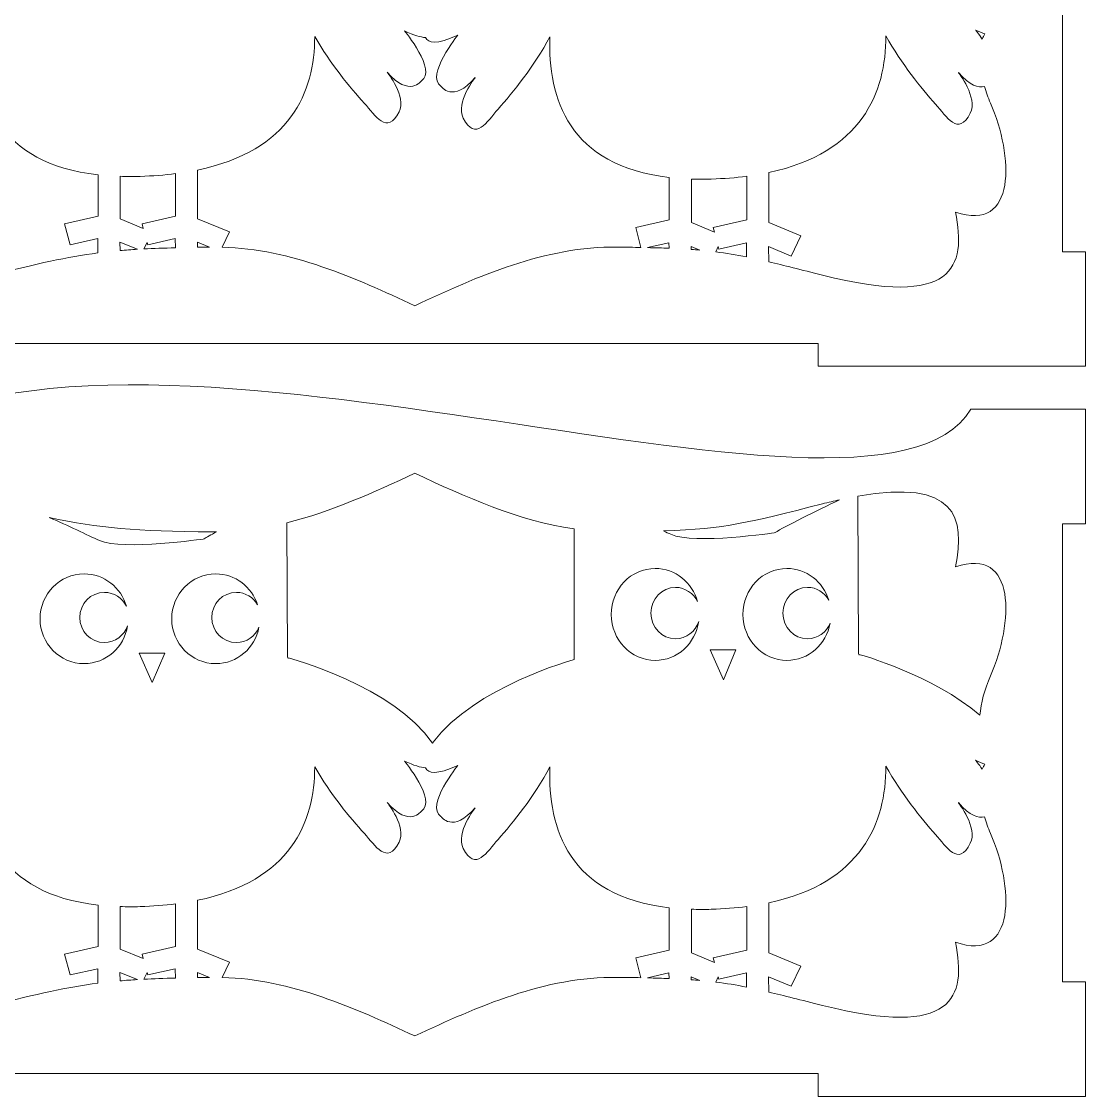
# Model space of a CAD drawing. Header units: millimetres. Extents: x -3306 to 3306, y -396 to 396.
# Drawn here: x -324.5 to -185.2, y -101.2 to 39.5 of the extents above; entities that cross this region are included whole.
import ezdxf

# ---------------------------------------------------------------- set-up
doc = ezdxf.new("R2010")
doc.units = ezdxf.units.MM
doc.header["$MEASUREMENT"] = 0
doc.layers.add('Camada 1', color=7, linetype='Continuous')

msp = doc.modelspace()

# ---------------------------------------------------------------- linework, layer by layer
at = {"layer": 'Camada 1', "color": 250, "lineweight": 20}
for points, knots in [([(-505.1855, 74.981), (-505.1855, 74.981), (-505.1855, 84.4002), (-505.1855, 84.4002), (-505.1855, 84.4002), (-505.1855, 84.4002), (-490.1855, 84.4001), (-490.1855, 84.4001), (-490.1855, 84.4001), (-477.4212, 62.9422), (-377.8583, 104.7497), (-345.1855, 78.7762), (-345.1855, 78.7762), (-312.5127, 104.7497), (-212.9498, 62.9422), (-200.1855, 84.4001), (-200.1855, 84.4001), (-200.1855, 84.4001), (-185.1855, 84.4002), (-185.1855, 84.4002), (-185.1855, 84.4002), (-185.1855, 84.4002), (-185.1855, 74.981), (-185.1855, 74.981), (-185.1855, 74.981), (-185.1855, 74.981), (-185.1855, 69.4002), (-185.1855, 69.4002), (-185.1855, 69.4002), (-185.1855, 69.4002), (-185.1855, 69.4001), (-185.1855, 69.4001), (-185.1855, 69.4001), (-185.1855, 69.4001), (-188.1855, 69.4001), (-188.1855, 69.4001), (-188.1855, 69.4001), (-188.1855, 69.4001), (-188.1855, 9.4002), (-188.1855, 9.4002), (-188.1855, 9.4002), (-188.1855, 9.4002), (-185.1855, 9.4002), (-185.1855, 9.4002), (-185.1855, 9.4002), (-185.1855, 9.4002), (-185.1855, -5.5998), (-185.1855, -5.5998), (-185.1855, -5.5998), (-185.1855, -5.5998), (-220.1855, -5.5998), (-220.1855, -5.5998), (-220.1855, -5.5998), (-220.1855, -5.5998), (-220.1855, -2.5998), (-220.1855, -2.5998), (-220.1855, -2.5998), (-220.1855, -2.5998), (-470.1854, -2.5998), (-470.1854, -2.5998), (-470.1854, -2.5998), (-470.1854, -2.5998), (-470.1854, -5.5998), (-470.1854, -5.5998), (-470.1854, -5.5998), (-470.1854, -5.5998), (-505.1855, -5.5998), (-505.1855, -5.5998), (-505.1855, -5.5998), (-505.1855, -5.5998), (-505.1855, 9.4002), (-505.1855, 9.4002), (-505.1855, 9.4002), (-505.1855, 9.4002), (-502.1855, 9.4002), (-502.1855, 9.4002), (-502.1855, 9.4002), (-502.1855, 9.4002), (-502.1855, 69.4001), (-502.1855, 69.4001), (-502.1855, 69.4001), (-502.1855, 69.4001), (-505.1855, 69.4001), (-505.1855, 69.4001), (-505.1855, 69.4001), (-505.1855, 69.4001), (-505.1855, 69.4002), (-505.1855, 69.4002), (-505.1855, 69.4002), (-505.1855, 69.4002), (-505.1855, 74.981), (-505.1855, 74.981)], [0, 0, 0, 0, 0.04166667, 0.04166667, 0.04166667, 0.04166667, 0.08333333, 0.08333333, 0.08333333, 0.08333333, 0.125, 0.125, 0.125, 0.125, 0.16666667, 0.16666667, 0.16666667, 0.16666667, 0.20833333, 0.20833333, 0.20833333, 0.20833333, 0.25, 0.25, 0.25, 0.25, 0.29166667, 0.29166667, 0.29166667, 0.29166667, 0.33333333, 0.33333333, 0.33333333, 0.33333333, 0.375, 0.375, 0.375, 0.375, 0.41666667, 0.41666667, 0.41666667, 0.41666667, 0.45833333, 0.45833333, 0.45833333, 0.45833333, 0.5, 0.5, 0.5, 0.5, 0.54166667, 0.54166667, 0.54166667, 0.54166667, 0.58333333, 0.58333333, 0.58333333, 0.58333333, 0.625, 0.625, 0.625, 0.625, 0.66666667, 0.66666667, 0.66666667, 0.66666667, 0.70833333, 0.70833333, 0.70833333, 0.70833333, 0.75, 0.75, 0.75, 0.75, 0.79166667, 0.79166667, 0.79166667, 0.79166667, 0.83333333, 0.83333333, 0.83333333, 0.83333333, 0.875, 0.875, 0.875, 0.875, 0.91666667, 0.91666667, 0.91666667, 0.91666667, 1, 1, 1, 1]), ([(-271.5839, 37.4294), (-271.2373, 36.7451), (-270.1659, 36.4456), (-267.3506, 37.7643), (-267.3506, 37.7643), (-267.3506, 37.7643), (-271.6461, 32.4484), (-269.5787, 31.0745), (-269.5787, 31.0745), (-269.5787, 31.0745), (-268.0113, 28.7665), (-265.0837, 32.2198), (-265.0837, 32.2198), (-265.0837, 32.2198), (-267.6704, 28.9358), (-266.6494, 26.8933), (-266.6494, 26.8933), (-265.0742, 23.7453), (-263.5202, 26.4546), (-262.0996, 28.0503), (-262.0996, 28.0503), (-260.1139, 30.281), (-257.4156, 33.6524), (-255.2954, 37.5542), (-255.2954, 37.5542), (-255.618, 29.4766), (-252.8284, 20.6374), (-239.6854, 19.1229), (-239.6854, 19.1229), (-239.6854, 19.1229), (-239.6854, 13.5641), (-239.6854, 13.5641), (-239.6854, 13.5641), (-239.6854, 13.5641), (-244.062, 12.5554), (-244.062, 12.5554), (-244.062, 12.5554), (-244.062, 12.5554), (-243.3853, 9.955), (-243.3853, 9.955), (-243.3853, 9.955), (-244.3366, 9.9743), (-245.3541, 9.9902), (-246.4523, 10.0036), (-246.4523, 10.0036), (-255.9984, 10.12), (-264.7721, 6.1561), (-272.9904, 2.3239), (-272.9904, 2.3239), (-280.8281, 5.9787), (-289.1709, 9.7531), (-298.2074, 9.9938), (-298.2074, 9.9938), (-298.2074, 9.9938), (-297.242, 11.9879), (-297.242, 11.9879), (-297.242, 11.9879), (-297.242, 11.9879), (-301.4247, 13.7003), (-301.4247, 13.7003), (-301.4247, 13.7003), (-301.4247, 13.7003), (-301.4247, 20.0972), (-301.4247, 20.0972), (-301.4247, 20.0972), (-289.2805, 22.6175), (-286.0913, 30.3206), (-286.0993, 37.5736), (-286.0993, 37.5736), (-284.0296, 33.9904), (-281.489, 30.9037), (-279.596, 28.8282), (-279.596, 28.8282), (-278.1757, 27.2704), (-276.6219, 24.6256), (-275.0467, 27.6986), (-275.0467, 27.6986), (-274.026, 29.6927), (-276.6122, 32.8983), (-276.6122, 32.8983), (-276.6122, 32.8983), (-273.6847, 29.5272), (-272.117, 31.7804), (-272.117, 31.7804), (-272.117, 31.7804), (-270.0501, 33.1216), (-274.3454, 38.3109), (-274.3454, 38.3109), (-274.3454, 38.3109), (-273.1247, 37.7529), (-272.2321, 37.4919), (-271.5839, 37.4294)], [0, 0, 0, 0, 0.04166667, 0.04166667, 0.04166667, 0.04166667, 0.08333333, 0.08333333, 0.08333333, 0.08333333, 0.125, 0.125, 0.125, 0.125, 0.16666667, 0.16666667, 0.16666667, 0.16666667, 0.20833333, 0.20833333, 0.20833333, 0.20833333, 0.25, 0.25, 0.25, 0.25, 0.29166667, 0.29166667, 0.29166667, 0.29166667, 0.33333333, 0.33333333, 0.33333333, 0.33333333, 0.375, 0.375, 0.375, 0.375, 0.41666667, 0.41666667, 0.41666667, 0.41666667, 0.45833333, 0.45833333, 0.45833333, 0.45833333, 0.5, 0.5, 0.5, 0.5, 0.54166667, 0.54166667, 0.54166667, 0.54166667, 0.58333333, 0.58333333, 0.58333333, 0.58333333, 0.625, 0.625, 0.625, 0.625, 0.66666667, 0.66666667, 0.66666667, 0.66666667, 0.70833333, 0.70833333, 0.70833333, 0.70833333, 0.75, 0.75, 0.75, 0.75, 0.79166667, 0.79166667, 0.79166667, 0.79166667, 0.83333333, 0.83333333, 0.83333333, 0.83333333, 0.875, 0.875, 0.875, 0.875, 0.91666667, 0.91666667, 0.91666667, 0.91666667, 1, 1, 1, 1]), ([(-198.7005, 37.2498), (-199.1823, 37.9507), (-199.565, 38.4243), (-199.565, 38.4243), (-199.565, 38.4243), (-199.1259, 38.2187), (-198.7304, 38.0534), (-198.3722, 37.9218), (-198.3722, 37.9218), (-198.4995, 37.7186), (-198.6088, 37.4939), (-198.7005, 37.2498)], [0, 0, 0, 0, 0.25, 0.25, 0.25, 0.25, 0.5, 0.5, 0.5, 0.5, 1, 1, 1, 1]), ([(-345.3519, 36.7751), (-345.3119, 36.7725), (-345.2706, 36.7708), (-345.228, 36.7702), (-345.228, 36.7702), (-345.228, 36.7702), (-345.2253, 36.7702), (-345.2253, 36.7702), (-345.2253, 36.7702), (-345.2253, 36.7702), (-345.1855, 36.77), (-345.1855, 36.77), (-345.1855, 36.77), (-345.1855, 36.77), (-345.1457, 36.7702), (-345.1457, 36.7702), (-345.1457, 36.7702), (-345.1457, 36.7702), (-345.1432, 36.7702), (-345.1432, 36.7702), (-345.1432, 36.7702), (-345.1006, 36.7708), (-345.0592, 36.7724), (-345.0193, 36.7751), (-345.0193, 36.7751), (-344.3624, 36.8137), (-343.4334, 37.0712), (-342.131, 37.6666), (-342.131, 37.6666), (-342.131, 37.6666), (-346.4265, 32.4773), (-344.3592, 31.1362), (-344.3592, 31.1362), (-344.3592, 31.1362), (-342.7917, 28.8831), (-339.864, 32.2541), (-339.864, 32.2541), (-339.864, 32.2541), (-342.4507, 29.0483), (-341.4297, 27.0544), (-341.4297, 27.0544), (-339.8545, 23.9814), (-338.3005, 26.6261), (-336.88, 28.1839), (-336.88, 28.1839), (-334.8942, 30.3616), (-332.1959, 33.6526), (-330.0757, 37.4615), (-330.0757, 37.4615), (-330.3983, 29.5763), (-327.6089, 20.9475), (-314.4658, 19.469), (-314.4658, 19.469), (-314.4658, 19.469), (-314.4658, 14.0425), (-314.4658, 14.0425), (-314.4658, 14.0425), (-314.4658, 14.0425), (-318.8423, 13.0579), (-318.8423, 13.0579), (-318.8423, 13.0579), (-318.8423, 13.0579), (-318.1119, 10.3179), (-318.1119, 10.3179), (-318.1119, 10.3179), (-318.1119, 10.3179), (-314.4982, 11.1305), (-314.4982, 11.1305), (-314.4982, 11.1305), (-314.4982, 11.1305), (-314.475, 9.2348), (-314.475, 9.2348), (-314.475, 9.2348), (-318.5463, 8.7114), (-322.3931, 7.8328), (-328.3574, 6.331), (-328.3574, 6.331), (-338.6096, 3.7496), (-343.3396, 4.605), (-345.1855, 7.2419), (-345.1855, 7.2419), (-347.0314, 4.605), (-351.7614, 3.7496), (-362.0136, 6.331), (-362.0136, 6.331), (-367.9779, 7.8328), (-371.8248, 8.7114), (-375.896, 9.2348), (-375.896, 9.2348), (-375.896, 9.2348), (-375.8728, 11.1305), (-375.8728, 11.1305), (-375.8728, 11.1305), (-375.8728, 11.1305), (-372.259, 10.3179), (-372.259, 10.3179), (-372.259, 10.3179), (-372.259, 10.3179), (-371.5286, 13.0579), (-371.5286, 13.0579), (-371.5286, 13.0579), (-371.5286, 13.0579), (-375.9052, 14.0426), (-375.9052, 14.0426), (-375.9052, 14.0426), (-375.9052, 14.0426), (-375.9052, 19.4689), (-375.9052, 19.4689), (-375.9052, 19.4689), (-362.7622, 20.9475), (-359.9726, 29.5762), (-360.2952, 37.4616), (-360.2952, 37.4616), (-358.1751, 33.6526), (-355.4767, 30.3615), (-353.491, 28.1839), (-353.491, 28.1839), (-352.0705, 26.6261), (-350.5165, 23.9815), (-348.9413, 27.0544), (-348.9413, 27.0544), (-347.9203, 29.0483), (-350.507, 32.2541), (-350.507, 32.2541), (-350.507, 32.2541), (-347.5794, 28.883), (-346.0119, 31.1362), (-346.0119, 31.1362), (-346.0119, 31.1362), (-343.9445, 32.4773), (-348.24, 37.6667), (-348.24, 37.6667), (-348.24, 37.6667), (-346.9378, 37.0713), (-346.0088, 36.8138), (-345.3519, 36.7751)], [0, 0, 0, 0, 0.02857143, 0.02857143, 0.02857143, 0.02857143, 0.05714286, 0.05714286, 0.05714286, 0.05714286, 0.08571429, 0.08571429, 0.08571429, 0.08571429, 0.11428571, 0.11428571, 0.11428571, 0.11428571, 0.14285714, 0.14285714, 0.14285714, 0.14285714, 0.17142857, 0.17142857, 0.17142857, 0.17142857, 0.2, 0.2, 0.2, 0.2, 0.22857143, 0.22857143, 0.22857143, 0.22857143, 0.25714286, 0.25714286, 0.25714286, 0.25714286, 0.28571429, 0.28571429, 0.28571429, 0.28571429, 0.31428571, 0.31428571, 0.31428571, 0.31428571, 0.34285714, 0.34285714, 0.34285714, 0.34285714, 0.37142857, 0.37142857, 0.37142857, 0.37142857, 0.4, 0.4, 0.4, 0.4, 0.42857143, 0.42857143, 0.42857143, 0.42857143, 0.45714286, 0.45714286, 0.45714286, 0.45714286, 0.48571429, 0.48571429, 0.48571429, 0.48571429, 0.51428571, 0.51428571, 0.51428571, 0.51428571, 0.54285714, 0.54285714, 0.54285714, 0.54285714, 0.57142857, 0.57142857, 0.57142857, 0.57142857, 0.6, 0.6, 0.6, 0.6, 0.62857143, 0.62857143, 0.62857143, 0.62857143, 0.65714286, 0.65714286, 0.65714286, 0.65714286, 0.68571429, 0.68571429, 0.68571429, 0.68571429, 0.71428571, 0.71428571, 0.71428571, 0.71428571, 0.74285714, 0.74285714, 0.74285714, 0.74285714, 0.77142857, 0.77142857, 0.77142857, 0.77142857, 0.8, 0.8, 0.8, 0.8, 0.82857143, 0.82857143, 0.82857143, 0.82857143, 0.85714286, 0.85714286, 0.85714286, 0.85714286, 0.88571429, 0.88571429, 0.88571429, 0.88571429, 0.91428571, 0.91428571, 0.91428571, 0.91428571, 0.94285714, 0.94285714, 0.94285714, 0.94285714, 1, 1, 1, 1]), ([(-226.6467, 8.0759), (-226.6467, 8.0759), (-226.6711, 10.0837), (-226.6711, 10.0837), (-226.6711, 10.0837), (-226.6711, 10.0837), (-223.7012, 8.8368), (-223.7012, 8.8368), (-223.7012, 8.8368), (-223.7012, 8.8368), (-222.4617, 11.4593), (-222.4617, 11.4593), (-222.4617, 11.4593), (-222.4617, 11.4593), (-226.6444, 13.2134), (-226.6444, 13.2134), (-226.6444, 13.2134), (-226.6444, 13.2134), (-226.6444, 19.7665), (-226.6444, 19.7665), (-226.6444, 19.7665), (-214.5, 22.3482), (-211.3109, 30.2391), (-211.3189, 37.669), (-211.3189, 37.669), (-209.2492, 33.9985), (-206.7087, 30.8364), (-204.8156, 28.7104), (-204.8156, 28.7104), (-203.3953, 27.1145), (-201.8415, 24.4053), (-200.2664, 27.5532), (-200.2664, 27.5532), (-199.2455, 29.5959), (-201.8318, 32.8797), (-201.8318, 32.8797), (-201.8318, 32.8797), (-200.3269, 31.1046), (-199.1815, 30.8519), (-198.4235, 31.0255), (-198.4235, 31.0255), (-198.2081, 30.3111), (-197.9393, 29.5818), (-197.6184, 28.8518), (-197.6184, 28.8518), (-194.6129, 22.0149), (-194.1575, 11.8052), (-202.2099, 14.5948), (-202.2099, 14.5948), (-200.762, 7.3687), (-202.3855, 1.9896), (-219.6276, 6.331), (-219.6276, 6.331), (-222.4568, 7.0433), (-224.6946, 7.6154), (-226.6467, 8.0759)], [0, 0, 0, 0, 0.06666667, 0.06666667, 0.06666667, 0.06666667, 0.13333333, 0.13333333, 0.13333333, 0.13333333, 0.2, 0.2, 0.2, 0.2, 0.26666667, 0.26666667, 0.26666667, 0.26666667, 0.33333333, 0.33333333, 0.33333333, 0.33333333, 0.4, 0.4, 0.4, 0.4, 0.46666667, 0.46666667, 0.46666667, 0.46666667, 0.53333333, 0.53333333, 0.53333333, 0.53333333, 0.6, 0.6, 0.6, 0.6, 0.66666667, 0.66666667, 0.66666667, 0.66666667, 0.73333333, 0.73333333, 0.73333333, 0.73333333, 0.8, 0.8, 0.8, 0.8, 0.86666667, 0.86666667, 0.86666667, 0.86666667, 1, 1, 1, 1]), ([(-308.9573, 19.267), (-307.299, 19.3149), (-305.758, 19.4356), (-304.321, 19.6184), (-304.321, 19.6184), (-304.321, 19.6184), (-304.321, 14.0425), (-304.321, 14.0425), (-304.321, 14.0425), (-304.321, 14.0425), (-308.6985, 13.0577), (-308.6985, 13.0577), (-308.6985, 13.0577), (-308.6985, 13.0577), (-308.5388, 12.4594), (-308.5388, 12.4594), (-308.5388, 12.4594), (-308.5388, 12.4594), (-311.5695, 13.7003), (-311.5695, 13.7003), (-311.5695, 13.7003), (-311.5695, 13.7003), (-311.5695, 19.2703), (-311.5695, 19.2703), (-311.5695, 19.2703), (-310.7331, 19.2448), (-309.8662, 19.2407), (-308.9573, 19.267)], [0, 0, 0, 0, 0.125, 0.125, 0.125, 0.125, 0.25, 0.25, 0.25, 0.25, 0.375, 0.375, 0.375, 0.375, 0.5, 0.5, 0.5, 0.5, 0.625, 0.625, 0.625, 0.625, 0.75, 0.75, 0.75, 0.75, 1, 1, 1, 1]), ([(-234.1769, 18.9159), (-232.5187, 18.965), (-230.9776, 19.0886), (-229.5407, 19.276), (-229.5407, 19.276), (-229.5407, 19.276), (-229.5407, 13.5641), (-229.5407, 13.5641), (-229.5407, 13.5641), (-229.5407, 13.5641), (-233.9182, 12.5552), (-233.9182, 12.5552), (-233.9182, 12.5552), (-233.9182, 12.5552), (-233.7583, 11.9423), (-233.7583, 11.9423), (-233.7583, 11.9423), (-233.7583, 11.9423), (-236.7891, 13.2134), (-236.7891, 13.2134), (-236.7891, 13.2134), (-236.7891, 13.2134), (-236.7891, 18.9194), (-236.7891, 18.9194), (-236.7891, 18.9194), (-235.9528, 18.8932), (-235.0859, 18.889), (-234.1769, 18.9159)], [0, 0, 0, 0, 0.125, 0.125, 0.125, 0.125, 0.25, 0.25, 0.25, 0.25, 0.375, 0.375, 0.375, 0.375, 0.5, 0.5, 0.5, 0.5, 0.625, 0.625, 0.625, 0.625, 0.75, 0.75, 0.75, 0.75, 1, 1, 1, 1]), ([(-311.5825, 9.5445), (-311.5825, 9.5445), (-311.5962, 10.6451), (-311.5962, 10.6451), (-311.5962, 10.6451), (-311.5962, 10.6451), (-309.316, 9.7106), (-309.316, 9.7106), (-309.316, 9.7106), (-310.1012, 9.6629), (-310.8529, 9.6078), (-311.5825, 9.5445)], [0, 0, 0, 0, 0.25, 0.25, 0.25, 0.25, 0.5, 0.5, 0.5, 0.5, 1, 1, 1, 1]), ([(-308.4654, 9.7589), (-308.4654, 9.7589), (-308.0479, 10.6218), (-308.0479, 10.6218), (-308.0479, 10.6218), (-308.0479, 10.6218), (-307.9667, 10.3179), (-307.9667, 10.3179), (-307.9667, 10.3179), (-307.9667, 10.3179), (-304.354, 11.1304), (-304.354, 11.1304), (-304.354, 11.1304), (-304.354, 11.1304), (-304.3389, 9.916), (-304.3389, 9.916), (-304.3389, 9.916), (-305.8353, 9.8766), (-307.1969, 9.826), (-308.4654, 9.7589)], [0, 0, 0, 0, 0.16666667, 0.16666667, 0.16666667, 0.16666667, 0.33333333, 0.33333333, 0.33333333, 0.33333333, 0.5, 0.5, 0.5, 0.5, 0.66666667, 0.66666667, 0.66666667, 0.66666667, 1, 1, 1, 1]), ([(-301.4432, 9.9765), (-301.4432, 9.9765), (-301.4516, 10.6451), (-301.4516, 10.6451), (-301.4516, 10.6451), (-301.4516, 10.6451), (-299.8756, 9.9992), (-299.8756, 9.9992), (-299.8756, 9.9992), (-300.4133, 9.9923), (-300.9364, 9.9848), (-301.4432, 9.9765)], [0, 0, 0, 0, 0.25, 0.25, 0.25, 0.25, 0.5, 0.5, 0.5, 0.5, 1, 1, 1, 1]), ([(-242.5178, 9.936), (-242.5178, 9.936), (-239.7179, 10.581), (-239.7179, 10.581), (-239.7179, 10.581), (-239.7179, 10.581), (-239.7091, 9.8483), (-239.7091, 9.8483), (-239.7091, 9.8483), (-240.5781, 9.8833), (-241.5087, 9.912), (-242.5178, 9.936)], [0, 0, 0, 0, 0.25, 0.25, 0.25, 0.25, 0.5, 0.5, 0.5, 0.5, 1, 1, 1, 1]), ([(-236.811, 9.6917), (-236.811, 9.6917), (-236.8158, 10.0837), (-236.8158, 10.0837), (-236.8158, 10.0837), (-236.8158, 10.0837), (-235.6681, 9.6019), (-235.6681, 9.6019), (-235.6681, 9.6019), (-236.0389, 9.6342), (-236.4192, 9.6641), (-236.811, 9.6917)], [0, 0, 0, 0, 0.25, 0.25, 0.25, 0.25, 0.5, 0.5, 0.5, 0.5, 1, 1, 1, 1]), ([(-233.5873, 9.3827), (-233.5873, 9.3827), (-233.2673, 10.06), (-233.2673, 10.06), (-233.2673, 10.06), (-233.2673, 10.06), (-233.1863, 9.7485), (-233.1863, 9.7485), (-233.1863, 9.7485), (-233.1863, 9.7485), (-229.5735, 10.5809), (-229.5735, 10.5809), (-229.5735, 10.5809), (-229.5735, 10.5809), (-229.551, 8.7175), (-229.551, 8.7175), (-229.551, 8.7175), (-230.9242, 8.9949), (-232.2196, 9.212), (-233.5873, 9.3827)], [0, 0, 0, 0, 0.16666667, 0.16666667, 0.16666667, 0.16666667, 0.33333333, 0.33333333, 0.33333333, 0.33333333, 0.5, 0.5, 0.5, 0.5, 0.66666667, 0.66666667, 0.66666667, 0.66666667, 1, 1, 1, 1]), ([(-505.1855, -20.6445), (-505.1855, -20.6445), (-505.1855, -11.2253), (-505.1855, -11.2253), (-505.1855, -11.2253), (-505.1855, -11.2253), (-490.1855, -11.2254), (-490.1855, -11.2254), (-490.1855, -11.2254), (-477.4212, -32.6833), (-377.8583, 9.1242), (-345.1855, -16.8493), (-345.1855, -16.8493), (-312.5127, 9.1242), (-212.9498, -32.6833), (-200.1855, -11.2254), (-200.1855, -11.2254), (-200.1855, -11.2254), (-185.1855, -11.2253), (-185.1855, -11.2253), (-185.1855, -11.2253), (-185.1855, -11.2253), (-185.1855, -20.6445), (-185.1855, -20.6445), (-185.1855, -20.6445), (-185.1855, -20.6445), (-185.1855, -26.2253), (-185.1855, -26.2253), (-185.1855, -26.2253), (-185.1855, -26.2253), (-185.1855, -26.2254), (-185.1855, -26.2254), (-185.1855, -26.2254), (-185.1855, -26.2254), (-188.1855, -26.2254), (-188.1855, -26.2254), (-188.1855, -26.2254), (-188.1855, -26.2254), (-188.1855, -86.2253), (-188.1855, -86.2253), (-188.1855, -86.2253), (-188.1855, -86.2253), (-185.1855, -86.2253), (-185.1855, -86.2253), (-185.1855, -86.2253), (-185.1855, -86.2253), (-185.1855, -101.2253), (-185.1855, -101.2253), (-185.1855, -101.2253), (-185.1855, -101.2253), (-220.1855, -101.2253), (-220.1855, -101.2253), (-220.1855, -101.2253), (-220.1855, -101.2253), (-220.1855, -98.2253), (-220.1855, -98.2253), (-220.1855, -98.2253), (-220.1855, -98.2253), (-470.1854, -98.2253), (-470.1854, -98.2253), (-470.1854, -98.2253), (-470.1854, -98.2253), (-470.1854, -101.2253), (-470.1854, -101.2253), (-470.1854, -101.2253), (-470.1854, -101.2253), (-505.1855, -101.2253), (-505.1855, -101.2253), (-505.1855, -101.2253), (-505.1855, -101.2253), (-505.1855, -86.2253), (-505.1855, -86.2253), (-505.1855, -86.2253), (-505.1855, -86.2253), (-502.1855, -86.2253), (-502.1855, -86.2253), (-502.1855, -86.2253), (-502.1855, -86.2253), (-502.1855, -26.2254), (-502.1855, -26.2254), (-502.1855, -26.2254), (-502.1855, -26.2254), (-505.1855, -26.2254), (-505.1855, -26.2254), (-505.1855, -26.2254), (-505.1855, -26.2254), (-505.1855, -26.2253), (-505.1855, -26.2253), (-505.1855, -26.2253), (-505.1855, -26.2253), (-505.1855, -20.6445), (-505.1855, -20.6445)], [0, 0, 0, 0, 0.04166667, 0.04166667, 0.04166667, 0.04166667, 0.08333333, 0.08333333, 0.08333333, 0.08333333, 0.125, 0.125, 0.125, 0.125, 0.16666667, 0.16666667, 0.16666667, 0.16666667, 0.20833333, 0.20833333, 0.20833333, 0.20833333, 0.25, 0.25, 0.25, 0.25, 0.29166667, 0.29166667, 0.29166667, 0.29166667, 0.33333333, 0.33333333, 0.33333333, 0.33333333, 0.375, 0.375, 0.375, 0.375, 0.41666667, 0.41666667, 0.41666667, 0.41666667, 0.45833333, 0.45833333, 0.45833333, 0.45833333, 0.5, 0.5, 0.5, 0.5, 0.54166667, 0.54166667, 0.54166667, 0.54166667, 0.58333333, 0.58333333, 0.58333333, 0.58333333, 0.625, 0.625, 0.625, 0.625, 0.66666667, 0.66666667, 0.66666667, 0.66666667, 0.70833333, 0.70833333, 0.70833333, 0.70833333, 0.75, 0.75, 0.75, 0.75, 0.79166667, 0.79166667, 0.79166667, 0.79166667, 0.83333333, 0.83333333, 0.83333333, 0.83333333, 0.875, 0.875, 0.875, 0.875, 0.91666667, 0.91666667, 0.91666667, 0.91666667, 1, 1, 1, 1]), ([(-270.5757, -54.8295), (-270.6138, -54.8732), (-270.6509, -54.9171), (-270.687, -54.9611), (-270.687, -54.9611), (-275.6757, -47.5097), (-289.5627, -43.7887), (-289.5627, -43.7887), (-289.5627, -43.7887), (-289.5627, -43.7887), (-289.5776, -43.8818), (-289.5776, -43.8818), (-289.5776, -43.8818), (-289.5776, -43.8818), (-289.6741, -43.7095), (-289.6741, -43.7095), (-289.6741, -43.7095), (-289.6741, -43.7095), (-289.7608, -26.0901), (-289.7608, -26.0901), (-289.7608, -26.0901), (-283.8969, -24.6438), (-278.3265, -22.1005), (-272.9904, -19.6122), (-272.9904, -19.6122), (-266.4289, -22.6718), (-259.5133, -25.8152), (-252.1333, -26.8991), (-252.1333, -26.8991), (-252.1333, -26.8991), (-252.1333, -44.0053), (-252.1333, -44.0053), (-252.1333, -44.0053), (-252.1333, -44.0053), (-265.2649, -47.6107), (-270.5757, -54.8295)], [0, 0, 0, 0, 0.1, 0.1, 0.1, 0.1, 0.2, 0.2, 0.2, 0.2, 0.3, 0.3, 0.3, 0.3, 0.4, 0.4, 0.4, 0.4, 0.5, 0.5, 0.5, 0.5, 0.6, 0.6, 0.6, 0.6, 0.7, 0.7, 0.7, 0.7, 0.8, 0.8, 0.8, 0.8, 1, 1, 1, 1]), ([(-199.0206, -51.3078), (-205.1212, -45.998), (-214.7823, -43.3453), (-214.7823, -43.3453), (-214.7823, -43.3453), (-214.7823, -43.3453), (-214.7973, -43.4408), (-214.7973, -43.4408), (-214.7973, -43.4408), (-214.7973, -43.4408), (-214.8936, -43.2644), (-214.8936, -43.2644), (-214.8936, -43.2644), (-214.8936, -43.2644), (-214.9928, -22.6159), (-214.9928, -22.6159), (-214.9928, -22.6159), (-202.0984, -20.3528), (-200.9041, -25.3661), (-202.2099, -31.8831), (-202.2099, -31.8831), (-194.1575, -29.0935), (-194.6129, -39.3032), (-197.6184, -46.1401), (-197.6184, -46.1401), (-198.4087, -47.9379), (-198.8831, -49.7318), (-199.0206, -51.3078)], [0, 0, 0, 0, 0.125, 0.125, 0.125, 0.125, 0.25, 0.25, 0.25, 0.25, 0.375, 0.375, 0.375, 0.375, 0.5, 0.5, 0.5, 0.5, 0.625, 0.625, 0.625, 0.625, 0.75, 0.75, 0.75, 0.75, 1, 1, 1, 1]), ([(-217.3855, -23.0902), (-220.2034, -24.438), (-224.6515, -26.6038), (-225.8112, -27.3887), (-225.8112, -27.3887), (-225.8112, -27.3887), (-236.4214, -28.9886), (-239.4816, -27.6032), (-239.4816, -27.6032), (-239.7705, -27.4724), (-240.0867, -27.3245), (-240.4253, -27.1637), (-240.4253, -27.1637), (-232.14, -26.8728), (-229.4292, -26.0872), (-219.6276, -23.6193), (-219.6276, -23.6193), (-218.8484, -23.4231), (-218.1017, -23.2471), (-217.3855, -23.0902)], [0, 0, 0, 0, 0.16666667, 0.16666667, 0.16666667, 0.16666667, 0.33333333, 0.33333333, 0.33333333, 0.33333333, 0.5, 0.5, 0.5, 0.5, 0.66666667, 0.66666667, 0.66666667, 0.66666667, 1, 1, 1, 1]), ([(-298.9423, -27.2933), (-299.6792, -27.6742), (-300.2654, -27.9964), (-300.5915, -28.2119), (-300.5915, -28.2119), (-300.5915, -28.2119), (-311.2019, -29.7737), (-314.262, -28.4212), (-314.262, -28.4212), (-315.8844, -27.7044), (-318.3666, -26.4618), (-320.858, -25.4056), (-320.858, -25.4056), (-314.188, -26.8385), (-309.6996, -27.1678), (-299.5285, -27.2919), (-299.5285, -27.2919), (-299.3327, -27.2943), (-299.1374, -27.2944), (-298.9423, -27.2933)], [0, 0, 0, 0, 0.16666667, 0.16666667, 0.16666667, 0.16666667, 0.33333333, 0.33333333, 0.33333333, 0.33333333, 0.5, 0.5, 0.5, 0.5, 0.66666667, 0.66666667, 0.66666667, 0.66666667, 1, 1, 1, 1]), ([(-241.515, -44.1181), (-244.6979, -44.1181), (-247.2793, -41.4215), (-247.2793, -38.0987), (-247.2793, -38.0987), (-247.2793, -34.7735), (-244.6979, -32.08), (-241.515, -32.08), (-241.515, -32.08), (-238.8891, -32.08), (-236.6736, -33.9125), (-235.9779, -36.4203), (-235.9779, -36.4203), (-236.506, -35.3165), (-237.5987, -34.5582), (-238.8609, -34.5582), (-238.8609, -34.5582), (-240.6398, -34.5582), (-242.082, -36.0639), (-242.082, -37.9211), (-242.082, -37.9211), (-242.082, -39.7785), (-240.6398, -41.2842), (-238.8609, -41.2842), (-238.8609, -41.2842), (-237.4543, -41.2842), (-236.2586, -40.3428), (-235.8195, -39.0307), (-235.8195, -39.0307), (-236.2486, -41.9116), (-238.6351, -44.1181), (-241.515, -44.1181)], [0, 0, 0, 0, 0.11111111, 0.11111111, 0.11111111, 0.11111111, 0.22222222, 0.22222222, 0.22222222, 0.22222222, 0.33333333, 0.33333333, 0.33333333, 0.33333333, 0.44444444, 0.44444444, 0.44444444, 0.44444444, 0.55555556, 0.55555556, 0.55555556, 0.55555556, 0.66666667, 0.66666667, 0.66666667, 0.66666667, 0.77777778, 0.77777778, 0.77777778, 0.77777778, 1, 1, 1, 1]), ([(-224.2737, -44.1181), (-227.4567, -44.1181), (-230.0375, -41.4215), (-230.0375, -38.0987), (-230.0375, -38.0987), (-230.0375, -34.7735), (-227.4567, -32.08), (-224.2737, -32.08), (-224.2737, -32.08), (-221.7154, -32.08), (-219.5467, -33.8192), (-218.7931, -36.2278), (-218.7931, -36.2278), (-219.3516, -35.2292), (-220.3887, -34.5582), (-221.5763, -34.5582), (-221.5763, -34.5582), (-223.3552, -34.5582), (-224.7974, -36.0639), (-224.7974, -37.9211), (-224.7974, -37.9211), (-224.7974, -39.7785), (-223.3552, -41.2842), (-221.5763, -41.2842), (-221.5763, -41.2842), (-220.2461, -41.2842), (-219.1043, -40.4423), (-218.6129, -39.2413), (-218.6129, -39.2413), (-219.1243, -42.0183), (-221.4643, -44.1181), (-224.2737, -44.1181)], [0, 0, 0, 0, 0.11111111, 0.11111111, 0.11111111, 0.11111111, 0.22222222, 0.22222222, 0.22222222, 0.22222222, 0.33333333, 0.33333333, 0.33333333, 0.33333333, 0.44444444, 0.44444444, 0.44444444, 0.44444444, 0.55555556, 0.55555556, 0.55555556, 0.55555556, 0.66666667, 0.66666667, 0.66666667, 0.66666667, 0.77777778, 0.77777778, 0.77777778, 0.77777778, 1, 1, 1, 1]), ([(-316.2954, -44.5431), (-319.4783, -44.5431), (-322.0597, -41.9105), (-322.0597, -38.6669), (-322.0597, -38.6669), (-322.0597, -35.4208), (-319.4783, -32.7915), (-316.2954, -32.7915), (-316.2954, -32.7915), (-313.6695, -32.7915), (-311.454, -34.5803), (-310.7583, -37.0284), (-310.7583, -37.0284), (-311.2865, -35.9509), (-312.3791, -35.2106), (-313.6413, -35.2106), (-313.6413, -35.2106), (-315.4202, -35.2106), (-316.8625, -36.6805), (-316.8625, -38.4935), (-316.8625, -38.4935), (-316.8625, -40.3067), (-315.4202, -41.7766), (-313.6413, -41.7766), (-313.6413, -41.7766), (-312.2347, -41.7766), (-311.039, -40.8575), (-310.5999, -39.5767), (-310.5999, -39.5767), (-311.0291, -42.389), (-313.4154, -44.5431), (-316.2954, -44.5431)], [0, 0, 0, 0, 0.11111111, 0.11111111, 0.11111111, 0.11111111, 0.22222222, 0.22222222, 0.22222222, 0.22222222, 0.33333333, 0.33333333, 0.33333333, 0.33333333, 0.44444444, 0.44444444, 0.44444444, 0.44444444, 0.55555556, 0.55555556, 0.55555556, 0.55555556, 0.66666667, 0.66666667, 0.66666667, 0.66666667, 0.77777778, 0.77777778, 0.77777778, 0.77777778, 1, 1, 1, 1]), ([(-299.054, -44.5431), (-302.237, -44.5431), (-304.8178, -41.9105), (-304.8178, -38.6669), (-304.8178, -38.6669), (-304.8178, -35.4208), (-302.237, -32.7915), (-299.054, -32.7915), (-299.054, -32.7915), (-296.4958, -32.7915), (-294.327, -34.4893), (-293.5734, -36.8405), (-293.5734, -36.8405), (-294.132, -35.8657), (-295.169, -35.2106), (-296.3567, -35.2106), (-296.3567, -35.2106), (-298.1356, -35.2106), (-299.5777, -36.6805), (-299.5777, -38.4935), (-299.5777, -38.4935), (-299.5777, -40.3067), (-298.1356, -41.7766), (-296.3567, -41.7766), (-296.3567, -41.7766), (-295.0265, -41.7766), (-293.8847, -40.9547), (-293.3933, -39.7823), (-293.3933, -39.7823), (-293.9048, -42.4932), (-296.2447, -44.5431), (-299.054, -44.5431)], [0, 0, 0, 0, 0.11111111, 0.11111111, 0.11111111, 0.11111111, 0.22222222, 0.22222222, 0.22222222, 0.22222222, 0.33333333, 0.33333333, 0.33333333, 0.33333333, 0.44444444, 0.44444444, 0.44444444, 0.44444444, 0.55555556, 0.55555556, 0.55555556, 0.55555556, 0.66666667, 0.66666667, 0.66666667, 0.66666667, 0.77777778, 0.77777778, 0.77777778, 0.77777778, 1, 1, 1, 1]), ([(-307.3676, -47.0334), (-307.3676, -47.0334), (-309.1032, -43.1901), (-309.1032, -43.1901), (-309.1032, -43.1901), (-309.1032, -43.1901), (-305.7363, -43.1901), (-305.7363, -43.1901), (-305.7363, -43.1901), (-305.7363, -43.1901), (-307.3676, -47.0334), (-307.3676, -47.0334)], [0, 0, 0, 0, 0.25, 0.25, 0.25, 0.25, 0.5, 0.5, 0.5, 0.5, 1, 1, 1, 1]), ([(-232.5872, -46.6694), (-232.5872, -46.6694), (-234.3229, -42.7322), (-234.3229, -42.7322), (-234.3229, -42.7322), (-234.3229, -42.7322), (-230.956, -42.7322), (-230.956, -42.7322), (-230.956, -42.7322), (-230.956, -42.7322), (-232.5872, -46.6694), (-232.5872, -46.6694)], [0, 0, 0, 0, 0.25, 0.25, 0.25, 0.25, 0.5, 0.5, 0.5, 0.5, 1, 1, 1, 1]), ([(-271.5839, -58.1961), (-271.2373, -58.8804), (-270.1659, -59.1799), (-267.3506, -57.8612), (-267.3506, -57.8612), (-267.3506, -57.8612), (-271.6461, -63.1771), (-269.5787, -64.551), (-269.5787, -64.551), (-269.5787, -64.551), (-268.0113, -66.859), (-265.0837, -63.4057), (-265.0837, -63.4057), (-265.0837, -63.4057), (-267.6704, -66.6897), (-266.6494, -68.7322), (-266.6494, -68.7322), (-265.0742, -71.8802), (-263.5202, -69.1709), (-262.0996, -67.5752), (-262.0996, -67.5752), (-260.1139, -65.3445), (-257.4156, -61.9731), (-255.2954, -58.0713), (-255.2954, -58.0713), (-255.618, -66.1489), (-252.8284, -74.9881), (-239.6854, -76.5026), (-239.6854, -76.5026), (-239.6854, -76.5026), (-239.6854, -82.0614), (-239.6854, -82.0614), (-239.6854, -82.0614), (-239.6854, -82.0614), (-244.062, -83.0701), (-244.062, -83.0701), (-244.062, -83.0701), (-244.062, -83.0701), (-243.3853, -85.6705), (-243.3853, -85.6705), (-243.3853, -85.6705), (-244.3366, -85.6512), (-245.3541, -85.6353), (-246.4523, -85.6219), (-246.4523, -85.6219), (-255.9984, -85.5055), (-264.7721, -89.4694), (-272.9904, -93.3016), (-272.9904, -93.3016), (-280.8281, -89.6468), (-289.1709, -85.8724), (-298.2074, -85.6317), (-298.2074, -85.6317), (-298.2074, -85.6317), (-297.242, -83.6376), (-297.242, -83.6376), (-297.242, -83.6376), (-297.242, -83.6376), (-301.4247, -81.9252), (-301.4247, -81.9252), (-301.4247, -81.9252), (-301.4247, -81.9252), (-301.4247, -75.5283), (-301.4247, -75.5283), (-301.4247, -75.5283), (-289.2805, -73.008), (-286.0913, -65.3049), (-286.0993, -58.0519), (-286.0993, -58.0519), (-284.0296, -61.6351), (-281.489, -64.7218), (-279.596, -66.7973), (-279.596, -66.7973), (-278.1757, -68.3551), (-276.6219, -70.9999), (-275.0467, -67.9269), (-275.0467, -67.9269), (-274.026, -65.9328), (-276.6122, -62.7272), (-276.6122, -62.7272), (-276.6122, -62.7272), (-273.6847, -66.0983), (-272.117, -63.8451), (-272.117, -63.8451), (-272.117, -63.8451), (-270.0501, -62.5039), (-274.3454, -57.3146), (-274.3454, -57.3146), (-274.3454, -57.3146), (-273.1247, -57.8726), (-272.2321, -58.1336), (-271.5839, -58.1961)], [0, 0, 0, 0, 0.04166667, 0.04166667, 0.04166667, 0.04166667, 0.08333333, 0.08333333, 0.08333333, 0.08333333, 0.125, 0.125, 0.125, 0.125, 0.16666667, 0.16666667, 0.16666667, 0.16666667, 0.20833333, 0.20833333, 0.20833333, 0.20833333, 0.25, 0.25, 0.25, 0.25, 0.29166667, 0.29166667, 0.29166667, 0.29166667, 0.33333333, 0.33333333, 0.33333333, 0.33333333, 0.375, 0.375, 0.375, 0.375, 0.41666667, 0.41666667, 0.41666667, 0.41666667, 0.45833333, 0.45833333, 0.45833333, 0.45833333, 0.5, 0.5, 0.5, 0.5, 0.54166667, 0.54166667, 0.54166667, 0.54166667, 0.58333333, 0.58333333, 0.58333333, 0.58333333, 0.625, 0.625, 0.625, 0.625, 0.66666667, 0.66666667, 0.66666667, 0.66666667, 0.70833333, 0.70833333, 0.70833333, 0.70833333, 0.75, 0.75, 0.75, 0.75, 0.79166667, 0.79166667, 0.79166667, 0.79166667, 0.83333333, 0.83333333, 0.83333333, 0.83333333, 0.875, 0.875, 0.875, 0.875, 0.91666667, 0.91666667, 0.91666667, 0.91666667, 1, 1, 1, 1]), ([(-198.7005, -58.3757), (-199.1823, -57.6748), (-199.565, -57.2012), (-199.565, -57.2012), (-199.565, -57.2012), (-199.1259, -57.4068), (-198.7304, -57.5721), (-198.3722, -57.7037), (-198.3722, -57.7037), (-198.4995, -57.9069), (-198.6088, -58.1316), (-198.7005, -58.3757)], [0, 0, 0, 0, 0.25, 0.25, 0.25, 0.25, 0.5, 0.5, 0.5, 0.5, 1, 1, 1, 1]), ([(-345.3519, -58.8504), (-345.3119, -58.853), (-345.2706, -58.8547), (-345.228, -58.8553), (-345.228, -58.8553), (-345.228, -58.8553), (-345.2253, -58.8553), (-345.2253, -58.8553), (-345.2253, -58.8553), (-345.2253, -58.8553), (-345.1855, -58.8555), (-345.1855, -58.8555), (-345.1855, -58.8555), (-345.1855, -58.8555), (-345.1457, -58.8553), (-345.1457, -58.8553), (-345.1457, -58.8553), (-345.1457, -58.8553), (-345.1432, -58.8553), (-345.1432, -58.8553), (-345.1432, -58.8553), (-345.1006, -58.8547), (-345.0592, -58.8531), (-345.0193, -58.8504), (-345.0193, -58.8504), (-344.3624, -58.8118), (-343.4334, -58.5543), (-342.131, -57.9589), (-342.131, -57.9589), (-342.131, -57.9589), (-346.4265, -63.1482), (-344.3592, -64.4893), (-344.3592, -64.4893), (-344.3592, -64.4893), (-342.7917, -66.7424), (-339.864, -63.3714), (-339.864, -63.3714), (-339.864, -63.3714), (-342.4507, -66.5772), (-341.4297, -68.5711), (-341.4297, -68.5711), (-339.8545, -71.6441), (-338.3005, -68.9994), (-336.88, -67.4416), (-336.88, -67.4416), (-334.8942, -65.2639), (-332.1959, -61.9729), (-330.0757, -58.164), (-330.0757, -58.164), (-330.3983, -66.0492), (-327.6089, -74.678), (-314.4658, -76.1565), (-314.4658, -76.1565), (-314.4658, -76.1565), (-314.4658, -81.583), (-314.4658, -81.583), (-314.4658, -81.583), (-314.4658, -81.583), (-318.8423, -82.5676), (-318.8423, -82.5676), (-318.8423, -82.5676), (-318.8423, -82.5676), (-318.1119, -85.3076), (-318.1119, -85.3076), (-318.1119, -85.3076), (-318.1119, -85.3076), (-314.4982, -84.495), (-314.4982, -84.495), (-314.4982, -84.495), (-314.4982, -84.495), (-314.475, -86.3907), (-314.475, -86.3907), (-314.475, -86.3907), (-318.5463, -86.9141), (-322.3931, -87.7927), (-328.3574, -89.2945), (-328.3574, -89.2945), (-338.6096, -91.8759), (-343.3396, -91.0205), (-345.1855, -88.3836), (-345.1855, -88.3836), (-347.0314, -91.0205), (-351.7614, -91.8759), (-362.0136, -89.2945), (-362.0136, -89.2945), (-367.9779, -87.7927), (-371.8248, -86.9141), (-375.896, -86.3907), (-375.896, -86.3907), (-375.896, -86.3907), (-375.8728, -84.495), (-375.8728, -84.495), (-375.8728, -84.495), (-375.8728, -84.495), (-372.259, -85.3076), (-372.259, -85.3076), (-372.259, -85.3076), (-372.259, -85.3076), (-371.5286, -82.5676), (-371.5286, -82.5676), (-371.5286, -82.5676), (-371.5286, -82.5676), (-375.9052, -81.5829), (-375.9052, -81.5829), (-375.9052, -81.5829), (-375.9052, -81.5829), (-375.9052, -76.1566), (-375.9052, -76.1566), (-375.9052, -76.1566), (-362.7622, -74.678), (-359.9726, -66.0493), (-360.2952, -58.1639), (-360.2952, -58.1639), (-358.1751, -61.9729), (-355.4767, -65.264), (-353.491, -67.4416), (-353.491, -67.4416), (-352.0705, -68.9994), (-350.5165, -71.644), (-348.9413, -68.5711), (-348.9413, -68.5711), (-347.9203, -66.5772), (-350.507, -63.3714), (-350.507, -63.3714), (-350.507, -63.3714), (-347.5794, -66.7425), (-346.0119, -64.4893), (-346.0119, -64.4893), (-346.0119, -64.4893), (-343.9445, -63.1482), (-348.24, -57.9588), (-348.24, -57.9588), (-348.24, -57.9588), (-346.9378, -58.5542), (-346.0088, -58.8117), (-345.3519, -58.8504)], [0, 0, 0, 0, 0.02857143, 0.02857143, 0.02857143, 0.02857143, 0.05714286, 0.05714286, 0.05714286, 0.05714286, 0.08571429, 0.08571429, 0.08571429, 0.08571429, 0.11428571, 0.11428571, 0.11428571, 0.11428571, 0.14285714, 0.14285714, 0.14285714, 0.14285714, 0.17142857, 0.17142857, 0.17142857, 0.17142857, 0.2, 0.2, 0.2, 0.2, 0.22857143, 0.22857143, 0.22857143, 0.22857143, 0.25714286, 0.25714286, 0.25714286, 0.25714286, 0.28571429, 0.28571429, 0.28571429, 0.28571429, 0.31428571, 0.31428571, 0.31428571, 0.31428571, 0.34285714, 0.34285714, 0.34285714, 0.34285714, 0.37142857, 0.37142857, 0.37142857, 0.37142857, 0.4, 0.4, 0.4, 0.4, 0.42857143, 0.42857143, 0.42857143, 0.42857143, 0.45714286, 0.45714286, 0.45714286, 0.45714286, 0.48571429, 0.48571429, 0.48571429, 0.48571429, 0.51428571, 0.51428571, 0.51428571, 0.51428571, 0.54285714, 0.54285714, 0.54285714, 0.54285714, 0.57142857, 0.57142857, 0.57142857, 0.57142857, 0.6, 0.6, 0.6, 0.6, 0.62857143, 0.62857143, 0.62857143, 0.62857143, 0.65714286, 0.65714286, 0.65714286, 0.65714286, 0.68571429, 0.68571429, 0.68571429, 0.68571429, 0.71428571, 0.71428571, 0.71428571, 0.71428571, 0.74285714, 0.74285714, 0.74285714, 0.74285714, 0.77142857, 0.77142857, 0.77142857, 0.77142857, 0.8, 0.8, 0.8, 0.8, 0.82857143, 0.82857143, 0.82857143, 0.82857143, 0.85714286, 0.85714286, 0.85714286, 0.85714286, 0.88571429, 0.88571429, 0.88571429, 0.88571429, 0.91428571, 0.91428571, 0.91428571, 0.91428571, 0.94285714, 0.94285714, 0.94285714, 0.94285714, 1, 1, 1, 1]), ([(-226.6467, -87.5496), (-226.6467, -87.5496), (-226.6711, -85.5418), (-226.6711, -85.5418), (-226.6711, -85.5418), (-226.6711, -85.5418), (-223.7012, -86.7887), (-223.7012, -86.7887), (-223.7012, -86.7887), (-223.7012, -86.7887), (-222.4617, -84.1662), (-222.4617, -84.1662), (-222.4617, -84.1662), (-222.4617, -84.1662), (-226.6444, -82.4121), (-226.6444, -82.4121), (-226.6444, -82.4121), (-226.6444, -82.4121), (-226.6444, -75.859), (-226.6444, -75.859), (-226.6444, -75.859), (-214.5, -73.2773), (-211.3109, -65.3864), (-211.3189, -57.9565), (-211.3189, -57.9565), (-209.2492, -61.627), (-206.7087, -64.7891), (-204.8156, -66.9151), (-204.8156, -66.9151), (-203.3953, -68.511), (-201.8415, -71.2202), (-200.2664, -68.0723), (-200.2664, -68.0723), (-199.2455, -66.0296), (-201.8318, -62.7458), (-201.8318, -62.7458), (-201.8318, -62.7458), (-200.3269, -64.5209), (-199.1815, -64.7736), (-198.4235, -64.6), (-198.4235, -64.6), (-198.2081, -65.3144), (-197.9393, -66.0437), (-197.6184, -66.7737), (-197.6184, -66.7737), (-194.6129, -73.6106), (-194.1575, -83.8203), (-202.2099, -81.0307), (-202.2099, -81.0307), (-200.762, -88.2568), (-202.3855, -93.6359), (-219.6276, -89.2945), (-219.6276, -89.2945), (-222.4568, -88.5822), (-224.6946, -88.0101), (-226.6467, -87.5496)], [0, 0, 0, 0, 0.06666667, 0.06666667, 0.06666667, 0.06666667, 0.13333333, 0.13333333, 0.13333333, 0.13333333, 0.2, 0.2, 0.2, 0.2, 0.26666667, 0.26666667, 0.26666667, 0.26666667, 0.33333333, 0.33333333, 0.33333333, 0.33333333, 0.4, 0.4, 0.4, 0.4, 0.46666667, 0.46666667, 0.46666667, 0.46666667, 0.53333333, 0.53333333, 0.53333333, 0.53333333, 0.6, 0.6, 0.6, 0.6, 0.66666667, 0.66666667, 0.66666667, 0.66666667, 0.73333333, 0.73333333, 0.73333333, 0.73333333, 0.8, 0.8, 0.8, 0.8, 0.86666667, 0.86666667, 0.86666667, 0.86666667, 1, 1, 1, 1]), ([(-308.9573, -76.3585), (-307.299, -76.3106), (-305.758, -76.1899), (-304.321, -76.0071), (-304.321, -76.0071), (-304.321, -76.0071), (-304.321, -81.583), (-304.321, -81.583), (-304.321, -81.583), (-304.321, -81.583), (-308.6985, -82.5678), (-308.6985, -82.5678), (-308.6985, -82.5678), (-308.6985, -82.5678), (-308.5388, -83.1661), (-308.5388, -83.1661), (-308.5388, -83.1661), (-308.5388, -83.1661), (-311.5695, -81.9252), (-311.5695, -81.9252), (-311.5695, -81.9252), (-311.5695, -81.9252), (-311.5695, -76.3552), (-311.5695, -76.3552), (-311.5695, -76.3552), (-310.7331, -76.3807), (-309.8662, -76.3848), (-308.9573, -76.3585)], [0, 0, 0, 0, 0.125, 0.125, 0.125, 0.125, 0.25, 0.25, 0.25, 0.25, 0.375, 0.375, 0.375, 0.375, 0.5, 0.5, 0.5, 0.5, 0.625, 0.625, 0.625, 0.625, 0.75, 0.75, 0.75, 0.75, 1, 1, 1, 1]), ([(-234.1769, -76.7096), (-232.5187, -76.6605), (-230.9776, -76.5369), (-229.5407, -76.3495), (-229.5407, -76.3495), (-229.5407, -76.3495), (-229.5407, -82.0614), (-229.5407, -82.0614), (-229.5407, -82.0614), (-229.5407, -82.0614), (-233.9182, -83.0703), (-233.9182, -83.0703), (-233.9182, -83.0703), (-233.9182, -83.0703), (-233.7583, -83.6832), (-233.7583, -83.6832), (-233.7583, -83.6832), (-233.7583, -83.6832), (-236.7891, -82.4121), (-236.7891, -82.4121), (-236.7891, -82.4121), (-236.7891, -82.4121), (-236.7891, -76.7061), (-236.7891, -76.7061), (-236.7891, -76.7061), (-235.9528, -76.7323), (-235.0859, -76.7365), (-234.1769, -76.7096)], [0, 0, 0, 0, 0.125, 0.125, 0.125, 0.125, 0.25, 0.25, 0.25, 0.25, 0.375, 0.375, 0.375, 0.375, 0.5, 0.5, 0.5, 0.5, 0.625, 0.625, 0.625, 0.625, 0.75, 0.75, 0.75, 0.75, 1, 1, 1, 1]), ([(-311.5825, -86.081), (-311.5825, -86.081), (-311.5962, -84.9804), (-311.5962, -84.9804), (-311.5962, -84.9804), (-311.5962, -84.9804), (-309.316, -85.9149), (-309.316, -85.9149), (-309.316, -85.9149), (-310.1012, -85.9626), (-310.8529, -86.0177), (-311.5825, -86.081)], [0, 0, 0, 0, 0.25, 0.25, 0.25, 0.25, 0.5, 0.5, 0.5, 0.5, 1, 1, 1, 1]), ([(-308.4654, -85.8666), (-308.4654, -85.8666), (-308.0479, -85.0037), (-308.0479, -85.0037), (-308.0479, -85.0037), (-308.0479, -85.0037), (-307.9667, -85.3076), (-307.9667, -85.3076), (-307.9667, -85.3076), (-307.9667, -85.3076), (-304.354, -84.4951), (-304.354, -84.4951), (-304.354, -84.4951), (-304.354, -84.4951), (-304.3389, -85.7095), (-304.3389, -85.7095), (-304.3389, -85.7095), (-305.8353, -85.7489), (-307.1969, -85.7995), (-308.4654, -85.8666)], [0, 0, 0, 0, 0.16666667, 0.16666667, 0.16666667, 0.16666667, 0.33333333, 0.33333333, 0.33333333, 0.33333333, 0.5, 0.5, 0.5, 0.5, 0.66666667, 0.66666667, 0.66666667, 0.66666667, 1, 1, 1, 1]), ([(-301.4432, -85.649), (-301.4432, -85.649), (-301.4516, -84.9804), (-301.4516, -84.9804), (-301.4516, -84.9804), (-301.4516, -84.9804), (-299.8756, -85.6263), (-299.8756, -85.6263), (-299.8756, -85.6263), (-300.4133, -85.6332), (-300.9364, -85.6407), (-301.4432, -85.649)], [0, 0, 0, 0, 0.25, 0.25, 0.25, 0.25, 0.5, 0.5, 0.5, 0.5, 1, 1, 1, 1]), ([(-242.5178, -85.6895), (-242.5178, -85.6895), (-239.7179, -85.0445), (-239.7179, -85.0445), (-239.7179, -85.0445), (-239.7179, -85.0445), (-239.7091, -85.7772), (-239.7091, -85.7772), (-239.7091, -85.7772), (-240.5781, -85.7422), (-241.5087, -85.7135), (-242.5178, -85.6895)], [0, 0, 0, 0, 0.25, 0.25, 0.25, 0.25, 0.5, 0.5, 0.5, 0.5, 1, 1, 1, 1]), ([(-236.811, -85.9338), (-236.811, -85.9338), (-236.8158, -85.5418), (-236.8158, -85.5418), (-236.8158, -85.5418), (-236.8158, -85.5418), (-235.6681, -86.0236), (-235.6681, -86.0236), (-235.6681, -86.0236), (-236.0389, -85.9913), (-236.4192, -85.9614), (-236.811, -85.9338)], [0, 0, 0, 0, 0.25, 0.25, 0.25, 0.25, 0.5, 0.5, 0.5, 0.5, 1, 1, 1, 1]), ([(-233.5873, -86.2428), (-233.5873, -86.2428), (-233.2673, -85.5655), (-233.2673, -85.5655), (-233.2673, -85.5655), (-233.2673, -85.5655), (-233.1863, -85.877), (-233.1863, -85.877), (-233.1863, -85.877), (-233.1863, -85.877), (-229.5735, -85.0446), (-229.5735, -85.0446), (-229.5735, -85.0446), (-229.5735, -85.0446), (-229.551, -86.908), (-229.551, -86.908), (-229.551, -86.908), (-230.9242, -86.6306), (-232.2196, -86.4135), (-233.5873, -86.2428)], [0, 0, 0, 0, 0.16666667, 0.16666667, 0.16666667, 0.16666667, 0.33333333, 0.33333333, 0.33333333, 0.33333333, 0.5, 0.5, 0.5, 0.5, 0.66666667, 0.66666667, 0.66666667, 0.66666667, 1, 1, 1, 1])]:
    msp.add_open_spline(points, degree=3, knots=knots, dxfattribs=at)

doc.saveas('drawing.dxf')
